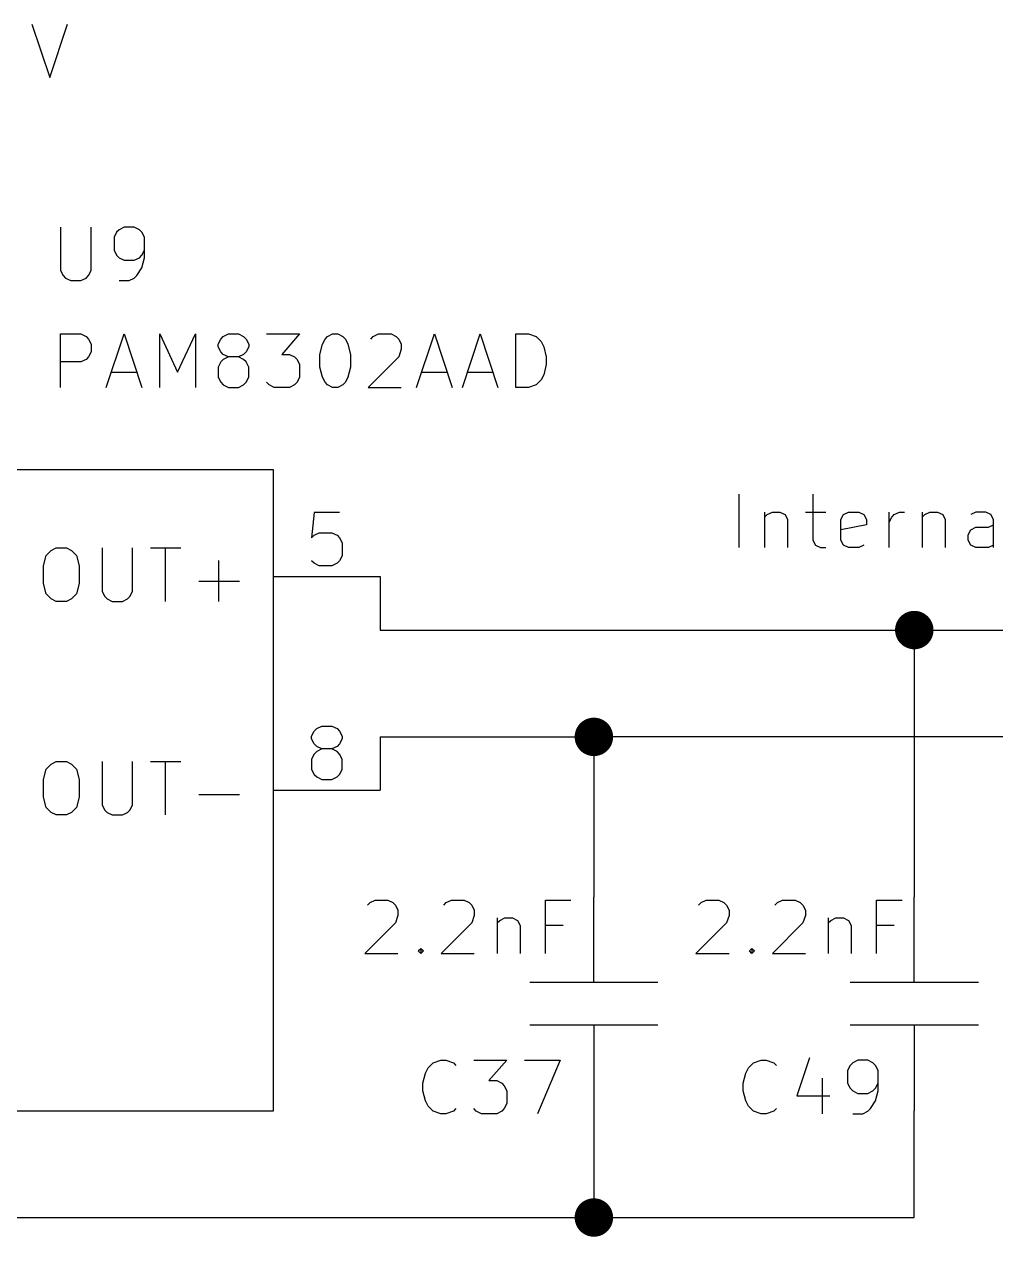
# Model space of a CAD drawing. Header units: inches. Extents: x 0.4 to 16.1, y -11.3 to -0.4.
# Drawn here: x 7.867 to 8.776, y -7.968 to -6.833 of the extents above; entities that cross this region are included whole.
import ezdxf

# ---------------------------------------------------------------- set-up
doc = ezdxf.new("R2010")
doc.units = ezdxf.units.IN
doc.header["$MEASUREMENT"] = 0
for name, color, linetype in [('GREENSIXTYFIVE', 129, 'CONTINUOUS'), ('LIGHTGREEN', 92, 'CONTINUOUS'), ('LIGHTRED', 12, 'CONTINUOUS'), ('RED', 14, 'CONTINUOUS'), ('WHITE', 250, 'CONTINUOUS')]:
    doc.layers.add(name, color=color, linetype=linetype)

msp = doc.modelspace()

# ---------------------------------------------------------------- linework, layer by layer
at = {"layer": 'GREENSIXTYFIVE', "linetype": 'CONTINUOUS'}
for p, q in [((7.8738, -6.8328), (7.8905, -6.8828)), ((7.8738, -6.8328), (7.8905, -6.8828)), ((7.8905, -6.8828), (7.9071, -6.8328)), ((7.8905, -6.8828), (7.9071, -6.8328)), ((7.9007, -7.0228), (7.9007, -7.0633)), ((7.9007, -7.0228), (7.9007, -7.0633)), ((7.9292, -7.0633), (7.9292, -7.0228)), ((7.9292, -7.0633), (7.9292, -7.0228)), ((7.9554, -7.0252), (7.953, -7.0276)), ((7.9554, -7.0252), (7.953, -7.0276)), ((7.9602, -7.0228), (7.9554, -7.0252)), ((7.9602, -7.0228), (7.9554, -7.0252)), ((7.9697, -7.0228), (7.9602, -7.0228)), ((7.9697, -7.0228), (7.9602, -7.0228)), ((7.9745, -7.0252), (7.9697, -7.0228)), ((7.9745, -7.0252), (7.9697, -7.0228)), ((7.9769, -7.0276), (7.9745, -7.0252)), ((7.9769, -7.0276), (7.9745, -7.0252)), ((7.953, -7.0276), (7.9507, -7.0323)), ((7.953, -7.0276), (7.9507, -7.0323)), ((7.9507, -7.0323), (7.9507, -7.0442)), ((7.9507, -7.0323), (7.9507, -7.0442)), ((7.9792, -7.0323), (7.9769, -7.0276)), ((7.9792, -7.0323), (7.9769, -7.0276)), ((7.9792, -7.0514), (7.9792, -7.0323)), ((7.9792, -7.0514), (7.9792, -7.0323)), ((7.9507, -7.0442), (7.953, -7.049)), ((7.9507, -7.0442), (7.953, -7.049)), ((7.953, -7.049), (7.9554, -7.0514)), ((7.953, -7.049), (7.9554, -7.0514)), ((7.9745, -7.0514), (7.9769, -7.049)), ((7.9745, -7.0514), (7.9769, -7.049)), ((7.9769, -7.049), (7.9792, -7.0442)), ((7.9769, -7.049), (7.9792, -7.0442)), ((7.9554, -7.0514), (7.9602, -7.0538)), ((7.9554, -7.0514), (7.9602, -7.0538)), ((7.9602, -7.0538), (7.9697, -7.0538)), ((7.9602, -7.0538), (7.9697, -7.0538)), ((7.9697, -7.0538), (7.9745, -7.0514)), ((7.9697, -7.0538), (7.9745, -7.0514)), ((7.9721, -7.068), (7.9769, -7.0609)), ((7.9721, -7.068), (7.9769, -7.0609)), ((7.9769, -7.0609), (7.9792, -7.0514)), ((7.9769, -7.0609), (7.9792, -7.0514)), ((7.9007, -7.0633), (7.903, -7.068)), ((7.9007, -7.0633), (7.903, -7.068)), ((7.903, -7.068), (7.9054, -7.0704)), ((7.903, -7.068), (7.9054, -7.0704)), ((7.9054, -7.0704), (7.9102, -7.0728)), ((7.9054, -7.0704), (7.9102, -7.0728)), ((7.9197, -7.0728), (7.9245, -7.0704)), ((7.9197, -7.0728), (7.9245, -7.0704)), ((7.9245, -7.0704), (7.9269, -7.068)), ((7.9245, -7.0704), (7.9269, -7.068)), ((7.9269, -7.068), (7.9292, -7.0633)), ((7.9269, -7.068), (7.9292, -7.0633)), ((7.9649, -7.0728), (7.9697, -7.0704)), ((7.9649, -7.0728), (7.9697, -7.0704)), ((7.9697, -7.0704), (7.9721, -7.068)), ((7.9697, -7.0704), (7.9721, -7.068)), ((7.9102, -7.0728), (7.9197, -7.0728)), ((7.9102, -7.0728), (7.9197, -7.0728)), ((7.9554, -7.0728), (7.9649, -7.0728)), ((7.9554, -7.0728), (7.9649, -7.0728)), ((7.9007, -7.1728), (7.9007, -7.1228)), ((7.9007, -7.1228), (7.9197, -7.1228)), ((7.9007, -7.1728), (7.9007, -7.1228)), ((7.9007, -7.1228), (7.9197, -7.1228)), ((7.9197, -7.1228), (7.9245, -7.1252)), ((7.9197, -7.1228), (7.9245, -7.1252)), ((7.9245, -7.1252), (7.9269, -7.1276)), ((7.9245, -7.1252), (7.9269, -7.1276)), ((7.9269, -7.1276), (7.9292, -7.1323)), ((7.9269, -7.1276), (7.9292, -7.1323)), ((7.9435, -7.1728), (7.9602, -7.1228)), ((7.9435, -7.1728), (7.9602, -7.1228)), ((7.9602, -7.1228), (7.9769, -7.1728)), ((7.9602, -7.1228), (7.9769, -7.1728)), ((7.9935, -7.1728), (7.9935, -7.1228)), ((7.9935, -7.1228), (8.0102, -7.1585)), ((7.9935, -7.1728), (7.9935, -7.1228)), ((7.9935, -7.1228), (8.0102, -7.1585)), ((8.0102, -7.1585), (8.0269, -7.1228)), ((8.0102, -7.1585), (8.0269, -7.1228)), ((8.0269, -7.1228), (8.0269, -7.1728)), ((8.0269, -7.1228), (8.0269, -7.1728)), ((8.0483, -7.1323), (8.0507, -7.1276)), ((8.0483, -7.1323), (8.0507, -7.1276)), ((8.0507, -7.1276), (8.053, -7.1252)), ((8.0507, -7.1276), (8.053, -7.1252)), ((8.053, -7.1252), (8.0578, -7.1228)), ((8.053, -7.1252), (8.0578, -7.1228)), ((8.0578, -7.1228), (8.0673, -7.1228)), ((8.0578, -7.1228), (8.0673, -7.1228)), ((8.0673, -7.1228), (8.0721, -7.1252)), ((8.0673, -7.1228), (8.0721, -7.1252)), ((8.0721, -7.1252), (8.0745, -7.1276)), ((8.0721, -7.1252), (8.0745, -7.1276)), ((8.0745, -7.1276), (8.0769, -7.1323)), ((8.0745, -7.1276), (8.0769, -7.1323)), ((8.0935, -7.1228), (8.1245, -7.1228)), ((8.0935, -7.1228), (8.1245, -7.1228)), ((8.1245, -7.1228), (8.1078, -7.1419)), ((8.1245, -7.1228), (8.1078, -7.1419)), ((8.1459, -7.1323), (8.1483, -7.1276)), ((8.1459, -7.1323), (8.1483, -7.1276)), ((8.1483, -7.1276), (8.1507, -7.1252)), ((8.1483, -7.1276), (8.1507, -7.1252)), ((8.1507, -7.1252), (8.1554, -7.1228)), ((8.1507, -7.1252), (8.1554, -7.1228)), ((8.1554, -7.1228), (8.1602, -7.1228)), ((8.1554, -7.1228), (8.1602, -7.1228)), ((8.1602, -7.1228), (8.1649, -7.1252)), ((8.1602, -7.1228), (8.1649, -7.1252)), ((8.1649, -7.1252), (8.1673, -7.1276)), ((8.1649, -7.1252), (8.1673, -7.1276)), ((8.1673, -7.1276), (8.1697, -7.1323)), ((8.1673, -7.1276), (8.1697, -7.1323)), ((8.1911, -7.1276), (8.1935, -7.1252)), ((8.1911, -7.1276), (8.1935, -7.1252)), ((8.1935, -7.1252), (8.1983, -7.1228)), ((8.1935, -7.1252), (8.1983, -7.1228)), ((8.1983, -7.1228), (8.2102, -7.1228)), ((8.1983, -7.1228), (8.2102, -7.1228)), ((8.2102, -7.1228), (8.2149, -7.1252)), ((8.2102, -7.1228), (8.2149, -7.1252)), ((8.2149, -7.1252), (8.2173, -7.1276)), ((8.2149, -7.1252), (8.2173, -7.1276)), ((8.2173, -7.1276), (8.2197, -7.1323)), ((8.2173, -7.1276), (8.2197, -7.1323)), ((8.234, -7.1728), (8.2507, -7.1228)), ((8.234, -7.1728), (8.2507, -7.1228)), ((8.2507, -7.1228), (8.2673, -7.1728)), ((8.2507, -7.1228), (8.2673, -7.1728)), ((8.2769, -7.1728), (8.2935, -7.1228)), ((8.2769, -7.1728), (8.2935, -7.1228)), ((8.2935, -7.1228), (8.3102, -7.1728)), ((8.2935, -7.1228), (8.3102, -7.1728)), ((8.3269, -7.1728), (8.3269, -7.1228)), ((8.3269, -7.1228), (8.3388, -7.1228)), ((8.3269, -7.1728), (8.3269, -7.1228)), ((8.3269, -7.1228), (8.3388, -7.1228)), ((8.3388, -7.1228), (8.3459, -7.1252)), ((8.3388, -7.1228), (8.3459, -7.1252)), ((8.3459, -7.1252), (8.3507, -7.1299)), ((8.3459, -7.1252), (8.3507, -7.1299)), ((7.9292, -7.1395), (7.9269, -7.1442)), ((7.9292, -7.1395), (7.9269, -7.1442)), ((7.9292, -7.1323), (7.9292, -7.1395)), ((7.9292, -7.1323), (7.9292, -7.1395)), ((8.0483, -7.1347), (8.0483, -7.1323)), ((8.0483, -7.1347), (8.0483, -7.1323)), ((8.0507, -7.1395), (8.0483, -7.1347)), ((8.0507, -7.1395), (8.0483, -7.1347)), ((8.053, -7.1419), (8.0507, -7.1395)), ((8.053, -7.1419), (8.0507, -7.1395)), ((8.0745, -7.1395), (8.0721, -7.1419)), ((8.0745, -7.1395), (8.0721, -7.1419)), ((8.0769, -7.1347), (8.0745, -7.1395)), ((8.0769, -7.1347), (8.0745, -7.1395)), ((8.0769, -7.1323), (8.0769, -7.1347)), ((8.0769, -7.1323), (8.0769, -7.1347)), ((8.1435, -7.1419), (8.1459, -7.1323)), ((8.1435, -7.1419), (8.1459, -7.1323)), ((8.1697, -7.1323), (8.1721, -7.1419)), ((8.1697, -7.1323), (8.1721, -7.1419)), ((8.2197, -7.1371), (8.2173, -7.1442)), ((8.2197, -7.1371), (8.2173, -7.1442)), ((8.2197, -7.1323), (8.2197, -7.1371)), ((8.2197, -7.1323), (8.2197, -7.1371)), ((8.3507, -7.1299), (8.353, -7.1347)), ((8.3507, -7.1299), (8.353, -7.1347)), ((8.353, -7.1347), (8.3554, -7.1442)), ((8.353, -7.1347), (8.3554, -7.1442)), ((7.9197, -7.149), (7.9007, -7.149)), ((7.9197, -7.149), (7.9007, -7.149)), ((7.9245, -7.1466), (7.9197, -7.149)), ((7.9245, -7.1466), (7.9197, -7.149)), ((7.9269, -7.1442), (7.9245, -7.1466)), ((7.9269, -7.1442), (7.9245, -7.1466)), ((8.0507, -7.149), (8.0483, -7.1538)), ((8.0507, -7.149), (8.0483, -7.1538)), ((8.053, -7.1466), (8.0507, -7.149)), ((8.053, -7.1466), (8.0507, -7.149)), ((8.0578, -7.1442), (8.053, -7.1419)), ((8.0578, -7.1442), (8.053, -7.1419)), ((8.0578, -7.1442), (8.053, -7.1466)), ((8.0578, -7.1442), (8.053, -7.1466)), ((8.0673, -7.1442), (8.0578, -7.1442)), ((8.0673, -7.1442), (8.0578, -7.1442)), ((8.0721, -7.1419), (8.0673, -7.1442)), ((8.0721, -7.1419), (8.0673, -7.1442)), ((8.0721, -7.1466), (8.0673, -7.1442)), ((8.0721, -7.1466), (8.0673, -7.1442)), ((8.0745, -7.149), (8.0721, -7.1466)), ((8.0745, -7.149), (8.0721, -7.1466)), ((8.0769, -7.1538), (8.0745, -7.149)), ((8.0769, -7.1538), (8.0745, -7.149)), ((8.1078, -7.1419), (8.1149, -7.1419)), ((8.1078, -7.1419), (8.1149, -7.1419)), ((8.1149, -7.1419), (8.1197, -7.1442)), ((8.1149, -7.1419), (8.1197, -7.1442)), ((8.1197, -7.1442), (8.1221, -7.1466)), ((8.1197, -7.1442), (8.1221, -7.1466)), ((8.1221, -7.1466), (8.1245, -7.1514)), ((8.1221, -7.1466), (8.1245, -7.1514)), ((8.1245, -7.1514), (8.1245, -7.1633)), ((8.1245, -7.1514), (8.1245, -7.1633)), ((8.1435, -7.1538), (8.1435, -7.1419)), ((8.1435, -7.1538), (8.1435, -7.1419)), ((8.1721, -7.1419), (8.1721, -7.1538)), ((8.1721, -7.1419), (8.1721, -7.1538)), ((8.2173, -7.1442), (8.1888, -7.1728)), ((8.2173, -7.1442), (8.1888, -7.1728)), ((8.3554, -7.1514), (8.353, -7.1609)), ((8.3554, -7.1514), (8.353, -7.1609)), ((8.3554, -7.1442), (8.3554, -7.1514)), ((8.3554, -7.1442), (8.3554, -7.1514)), ((7.9483, -7.1585), (7.9721, -7.1585)), ((7.9483, -7.1585), (7.9721, -7.1585)), ((8.0483, -7.1538), (8.0483, -7.1633)), ((8.0483, -7.1538), (8.0483, -7.1633)), ((8.0769, -7.1633), (8.0769, -7.1538)), ((8.0769, -7.1633), (8.0769, -7.1538)), ((8.1459, -7.1633), (8.1435, -7.1538)), ((8.1459, -7.1633), (8.1435, -7.1538)), ((8.1721, -7.1538), (8.1697, -7.1633)), ((8.1721, -7.1538), (8.1697, -7.1633)), ((8.2388, -7.1585), (8.2626, -7.1585)), ((8.2388, -7.1585), (8.2626, -7.1585)), ((8.2816, -7.1585), (8.3054, -7.1585)), ((8.2816, -7.1585), (8.3054, -7.1585)), ((8.353, -7.1609), (8.3507, -7.1657)), ((8.353, -7.1609), (8.3507, -7.1657)), ((8.0483, -7.1633), (8.0507, -7.168)), ((8.0483, -7.1633), (8.0507, -7.168)), ((8.0507, -7.168), (8.053, -7.1704)), ((8.0507, -7.168), (8.053, -7.1704)), ((8.053, -7.1704), (8.0578, -7.1728)), ((8.053, -7.1704), (8.0578, -7.1728)), ((8.0578, -7.1728), (8.0673, -7.1728)), ((8.0578, -7.1728), (8.0673, -7.1728)), ((8.0673, -7.1728), (8.0721, -7.1704)), ((8.0673, -7.1728), (8.0721, -7.1704)), ((8.0721, -7.1704), (8.0745, -7.168)), ((8.0721, -7.1704), (8.0745, -7.168)), ((8.0745, -7.168), (8.0769, -7.1633)), ((8.0745, -7.168), (8.0769, -7.1633)), ((8.0959, -7.1704), (8.0935, -7.168)), ((8.0959, -7.1704), (8.0935, -7.168)), ((8.1007, -7.1728), (8.0959, -7.1704)), ((8.1007, -7.1728), (8.0959, -7.1704)), ((8.1149, -7.1728), (8.1007, -7.1728)), ((8.1149, -7.1728), (8.1007, -7.1728)), ((8.1197, -7.1704), (8.1149, -7.1728)), ((8.1197, -7.1704), (8.1149, -7.1728)), ((8.1221, -7.168), (8.1197, -7.1704)), ((8.1221, -7.168), (8.1197, -7.1704)), ((8.1245, -7.1633), (8.1221, -7.168)), ((8.1245, -7.1633), (8.1221, -7.168)), ((8.1483, -7.168), (8.1459, -7.1633)), ((8.1483, -7.168), (8.1459, -7.1633)), ((8.1507, -7.1704), (8.1483, -7.168)), ((8.1507, -7.1704), (8.1483, -7.168)), ((8.1554, -7.1728), (8.1507, -7.1704)), ((8.1554, -7.1728), (8.1507, -7.1704)), ((8.1602, -7.1728), (8.1554, -7.1728)), ((8.1602, -7.1728), (8.1554, -7.1728)), ((8.1649, -7.1704), (8.1602, -7.1728)), ((8.1649, -7.1704), (8.1602, -7.1728)), ((8.1673, -7.168), (8.1649, -7.1704)), ((8.1673, -7.168), (8.1649, -7.1704)), ((8.1697, -7.1633), (8.1673, -7.168)), ((8.1697, -7.1633), (8.1673, -7.168)), ((8.1888, -7.1728), (8.2197, -7.1728)), ((8.1888, -7.1728), (8.2197, -7.1728)), ((8.3388, -7.1728), (8.3269, -7.1728)), ((8.3388, -7.1728), (8.3269, -7.1728)), ((8.3459, -7.1704), (8.3388, -7.1728)), ((8.3459, -7.1704), (8.3388, -7.1728)), ((8.3507, -7.1657), (8.3459, -7.1704)), ((8.3507, -7.1657), (8.3459, -7.1704)), ((8.5361, -7.3228), (8.5361, -7.2728)), ((8.6051, -7.2728), (8.6051, -7.3157)), ((8.5599, -7.2895), (8.5599, -7.3228)), ((8.5599, -7.2942), (8.5623, -7.2918)), ((8.5623, -7.2918), (8.5671, -7.2895)), ((8.5671, -7.2895), (8.5742, -7.2895)), ((8.5742, -7.2895), (8.579, -7.2918)), ((8.579, -7.2918), (8.5813, -7.2966)), ((8.5813, -7.2966), (8.5813, -7.3228)), ((8.598, -7.2895), (8.6171, -7.2895)), ((8.6313, -7.2966), (8.6337, -7.2918)), ((8.6313, -7.3157), (8.6313, -7.2966)), ((8.6337, -7.2918), (8.6385, -7.2895)), ((8.6385, -7.2895), (8.648, -7.2895)), ((8.648, -7.2895), (8.6528, -7.2918)), ((8.6528, -7.2918), (8.6551, -7.2966)), ((8.6551, -7.2966), (8.6551, -7.3014)), ((8.6766, -7.3228), (8.6766, -7.2895)), ((8.6766, -7.299), (8.679, -7.2942)), ((8.679, -7.2942), (8.6813, -7.2918)), ((8.6813, -7.2918), (8.6861, -7.2895)), ((8.6861, -7.2895), (8.6909, -7.2895)), ((8.7075, -7.2895), (8.7075, -7.3228)), ((8.7075, -7.2942), (8.7099, -7.2918)), ((8.7099, -7.2918), (8.7147, -7.2895)), ((8.7147, -7.2895), (8.7218, -7.2895)), ((8.7218, -7.2895), (8.7266, -7.2918)), ((8.7266, -7.2918), (8.729, -7.2966)), ((8.729, -7.2966), (8.729, -7.3228)), ((8.7575, -7.2895), (8.7528, -7.2918)), ((8.7671, -7.2895), (8.7575, -7.2895)), ((8.7718, -7.2918), (8.7671, -7.2895)), ((8.7742, -7.2966), (8.7718, -7.2918)), ((8.7742, -7.3228), (8.7742, -7.2966)), ((8.6551, -7.3014), (8.6313, -7.3061)), ((8.7504, -7.3109), (8.7528, -7.3061)), ((8.7528, -7.3061), (8.7575, -7.3038)), ((8.7575, -7.3038), (8.7694, -7.3038)), ((8.7694, -7.3038), (8.7742, -7.3014)), ((8.6051, -7.3157), (8.6075, -7.3204)), ((8.6075, -7.3204), (8.6123, -7.3228)), ((8.6337, -7.3204), (8.6313, -7.3157)), ((8.6385, -7.3228), (8.6337, -7.3204)), ((8.6528, -7.3204), (8.648, -7.3228)), ((8.7504, -7.3157), (8.7504, -7.3109)), ((8.7528, -7.3204), (8.7504, -7.3157)), ((8.7575, -7.3228), (8.7528, -7.3204)), ((8.7742, -7.3204), (8.7694, -7.3228)), ((7.8848, -7.3398), (7.8871, -7.3303)), ((7.8848, -7.3398), (7.8871, -7.3303)), ((7.8871, -7.3303), (7.8919, -7.3255)), ((7.8871, -7.3303), (7.8919, -7.3255)), ((7.8919, -7.3255), (7.8967, -7.3231)), ((7.8919, -7.3255), (7.8967, -7.3231)), ((7.8967, -7.3231), (7.9062, -7.3231)), ((7.8967, -7.3231), (7.9062, -7.3231)), ((7.9062, -7.3231), (7.9109, -7.3255)), ((7.9062, -7.3231), (7.9109, -7.3255)), ((7.9109, -7.3255), (7.9157, -7.3303)), ((7.9109, -7.3255), (7.9157, -7.3303)), ((7.9157, -7.3303), (7.9181, -7.3398)), ((7.9157, -7.3303), (7.9181, -7.3398)), ((7.9395, -7.3231), (7.9395, -7.3636)), ((7.9395, -7.3231), (7.9395, -7.3636)), ((7.9681, -7.3636), (7.9681, -7.3231)), ((7.9681, -7.3636), (7.9681, -7.3231)), ((7.9848, -7.3231), (8.0133, -7.3231)), ((7.9848, -7.3231), (8.0133, -7.3231)), ((7.999, -7.3731), (7.999, -7.3231)), ((7.999, -7.3731), (7.999, -7.3231)), ((8.6123, -7.3228), (8.6171, -7.3228)), ((8.648, -7.3228), (8.6385, -7.3228)), ((8.7694, -7.3228), (8.7575, -7.3228)), ((7.8848, -7.3565), (7.8848, -7.3398)), ((7.8848, -7.3565), (7.8848, -7.3398)), ((7.9181, -7.3398), (7.9181, -7.3565)), ((7.9181, -7.3398), (7.9181, -7.3565)), ((8.049, -7.3731), (8.049, -7.335)), ((8.049, -7.3731), (8.049, -7.335)), ((8.03, -7.3541), (8.0681, -7.3541)), ((8.03, -7.3541), (8.0681, -7.3541)), ((7.8871, -7.366), (7.8848, -7.3565)), ((7.8871, -7.366), (7.8848, -7.3565)), ((7.8919, -7.3708), (7.8871, -7.366)), ((7.8919, -7.3708), (7.8871, -7.366)), ((7.9157, -7.366), (7.9109, -7.3708)), ((7.9157, -7.366), (7.9109, -7.3708)), ((7.9181, -7.3565), (7.9157, -7.366)), ((7.9181, -7.3565), (7.9157, -7.366)), ((7.9395, -7.3636), (7.9419, -7.3684)), ((7.9395, -7.3636), (7.9419, -7.3684)), ((7.9657, -7.3684), (7.9681, -7.3636)), ((7.9657, -7.3684), (7.9681, -7.3636)), ((7.8967, -7.3731), (7.8919, -7.3708)), ((7.8967, -7.3731), (7.8919, -7.3708)), ((7.9062, -7.3731), (7.8967, -7.3731)), ((7.9062, -7.3731), (7.8967, -7.3731)), ((7.9109, -7.3708), (7.9062, -7.3731)), ((7.9109, -7.3708), (7.9062, -7.3731)), ((7.9419, -7.3684), (7.9443, -7.3708)), ((7.9419, -7.3684), (7.9443, -7.3708)), ((7.9443, -7.3708), (7.949, -7.3731)), ((7.9443, -7.3708), (7.949, -7.3731)), ((7.949, -7.3731), (7.9586, -7.3731)), ((7.949, -7.3731), (7.9586, -7.3731)), ((7.9586, -7.3731), (7.9633, -7.3708)), ((7.9586, -7.3731), (7.9633, -7.3708)), ((7.9633, -7.3708), (7.9657, -7.3684)), ((7.9633, -7.3708), (7.9657, -7.3684)), ((7.8871, -7.5303), (7.8919, -7.5255)), ((7.8871, -7.5303), (7.8919, -7.5255)), ((7.8919, -7.5255), (7.8967, -7.5231)), ((7.8919, -7.5255), (7.8967, -7.5231)), ((7.8967, -7.5231), (7.9062, -7.5231)), ((7.8967, -7.5231), (7.9062, -7.5231)), ((7.9062, -7.5231), (7.9109, -7.5255)), ((7.9062, -7.5231), (7.9109, -7.5255)), ((7.9109, -7.5255), (7.9157, -7.5303)), ((7.9109, -7.5255), (7.9157, -7.5303)), ((7.9395, -7.5231), (7.9395, -7.5636)), ((7.9395, -7.5231), (7.9395, -7.5636)), ((7.9681, -7.5636), (7.9681, -7.5231)), ((7.9681, -7.5636), (7.9681, -7.5231)), ((7.9848, -7.5231), (8.0133, -7.5231)), ((7.9848, -7.5231), (8.0133, -7.5231)), ((7.999, -7.5731), (7.999, -7.5231)), ((7.999, -7.5731), (7.999, -7.5231)), ((7.8848, -7.5398), (7.8871, -7.5303)), ((7.8848, -7.5398), (7.8871, -7.5303)), ((7.9157, -7.5303), (7.9181, -7.5398)), ((7.9157, -7.5303), (7.9181, -7.5398)), ((7.8848, -7.5565), (7.8848, -7.5398)), ((7.8848, -7.5565), (7.8848, -7.5398)), ((7.9181, -7.5398), (7.9181, -7.5565)), ((7.9181, -7.5398), (7.9181, -7.5565)), ((7.8871, -7.566), (7.8848, -7.5565)), ((7.8871, -7.566), (7.8848, -7.5565)), ((7.9181, -7.5565), (7.9157, -7.566)), ((7.9181, -7.5565), (7.9157, -7.566)), ((8.03, -7.5541), (8.0681, -7.5541)), ((8.03, -7.5541), (8.0681, -7.5541)), ((7.8919, -7.5708), (7.8871, -7.566)), ((7.8919, -7.5708), (7.8871, -7.566)), ((7.8967, -7.5731), (7.8919, -7.5708)), ((7.8967, -7.5731), (7.8919, -7.5708)), ((7.9109, -7.5708), (7.9062, -7.5731)), ((7.9109, -7.5708), (7.9062, -7.5731)), ((7.9157, -7.566), (7.9109, -7.5708)), ((7.9157, -7.566), (7.9109, -7.5708)), ((7.9395, -7.5636), (7.9419, -7.5684)), ((7.9395, -7.5636), (7.9419, -7.5684)), ((7.9419, -7.5684), (7.9443, -7.5708)), ((7.9419, -7.5684), (7.9443, -7.5708)), ((7.9443, -7.5708), (7.949, -7.5731)), ((7.9443, -7.5708), (7.949, -7.5731)), ((7.9586, -7.5731), (7.9633, -7.5708)), ((7.9586, -7.5731), (7.9633, -7.5708)), ((7.9633, -7.5708), (7.9657, -7.5684)), ((7.9633, -7.5708), (7.9657, -7.5684)), ((7.9657, -7.5684), (7.9681, -7.5636)), ((7.9657, -7.5684), (7.9681, -7.5636)), ((7.9062, -7.5731), (7.8967, -7.5731)), ((7.9062, -7.5731), (7.8967, -7.5731)), ((7.949, -7.5731), (7.9586, -7.5731)), ((7.949, -7.5731), (7.9586, -7.5731)), ((8.188, -7.6576), (8.1904, -7.6552)), ((8.188, -7.6576), (8.1904, -7.6552)), ((8.1904, -7.6552), (8.1951, -7.6528)), ((8.1904, -7.6552), (8.1951, -7.6528)), ((8.1951, -7.6528), (8.2071, -7.6528)), ((8.1951, -7.6528), (8.2071, -7.6528)), ((8.2071, -7.6528), (8.2118, -7.6552)), ((8.2071, -7.6528), (8.2118, -7.6552)), ((8.2118, -7.6552), (8.2142, -7.6576)), ((8.2118, -7.6552), (8.2142, -7.6576)), ((8.2142, -7.6576), (8.2166, -7.6623)), ((8.2142, -7.6576), (8.2166, -7.6623)), ((8.2166, -7.6623), (8.2166, -7.6671)), ((8.2166, -7.6623), (8.2166, -7.6671)), ((8.2594, -7.6576), (8.2618, -7.6552)), ((8.2594, -7.6576), (8.2618, -7.6552)), ((8.2618, -7.6552), (8.2666, -7.6528)), ((8.2618, -7.6552), (8.2666, -7.6528)), ((8.2666, -7.6528), (8.2785, -7.6528)), ((8.2666, -7.6528), (8.2785, -7.6528)), ((8.2785, -7.6528), (8.2832, -7.6552)), ((8.2785, -7.6528), (8.2832, -7.6552)), ((8.2832, -7.6552), (8.2856, -7.6576)), ((8.2832, -7.6552), (8.2856, -7.6576)), ((8.2856, -7.6576), (8.288, -7.6623)), ((8.2856, -7.6576), (8.288, -7.6623)), ((8.288, -7.6623), (8.288, -7.6671)), ((8.288, -7.6623), (8.288, -7.6671)), ((8.3547, -7.7028), (8.3547, -7.6528)), ((8.3547, -7.6528), (8.3785, -7.6528)), ((8.3547, -7.7028), (8.3547, -7.6528)), ((8.3547, -7.6528), (8.3785, -7.6528)), ((8.498, -7.6576), (8.5004, -7.6552)), ((8.5004, -7.6552), (8.5051, -7.6528)), ((8.5051, -7.6528), (8.5171, -7.6528)), ((8.5171, -7.6528), (8.5218, -7.6552)), ((8.5218, -7.6552), (8.5242, -7.6576)), ((8.5242, -7.6576), (8.5266, -7.6623)), ((8.5266, -7.6623), (8.5266, -7.6671)), ((8.5694, -7.6576), (8.5718, -7.6552)), ((8.5718, -7.6552), (8.5766, -7.6528)), ((8.5766, -7.6528), (8.5885, -7.6528)), ((8.5885, -7.6528), (8.5932, -7.6552)), ((8.5932, -7.6552), (8.5956, -7.6576)), ((8.5956, -7.6576), (8.598, -7.6623)), ((8.598, -7.6623), (8.598, -7.6671)), ((8.6647, -7.7028), (8.6647, -7.6528)), ((8.6647, -7.6528), (8.6885, -7.6528)), ((8.2166, -7.6671), (8.2142, -7.6742)), ((8.2166, -7.6671), (8.2142, -7.6742)), ((8.288, -7.6671), (8.2856, -7.6742)), ((8.288, -7.6671), (8.2856, -7.6742)), ((8.3094, -7.6695), (8.3094, -7.7028)), ((8.3094, -7.6695), (8.3094, -7.7028)), ((8.3094, -7.6742), (8.3118, -7.6718)), ((8.3094, -7.6742), (8.3118, -7.6718)), ((8.3118, -7.6718), (8.3166, -7.6695)), ((8.3118, -7.6718), (8.3166, -7.6695)), ((8.3166, -7.6695), (8.3237, -7.6695)), ((8.3166, -7.6695), (8.3237, -7.6695)), ((8.3237, -7.6695), (8.3285, -7.6718)), ((8.3237, -7.6695), (8.3285, -7.6718)), ((8.3285, -7.6718), (8.3309, -7.6766)), ((8.3285, -7.6718), (8.3309, -7.6766)), ((8.5266, -7.6671), (8.5242, -7.6742)), ((8.598, -7.6671), (8.5956, -7.6742)), ((8.6194, -7.6695), (8.6194, -7.7028)), ((8.6194, -7.6742), (8.6218, -7.6718)), ((8.6218, -7.6718), (8.6266, -7.6695)), ((8.6266, -7.6695), (8.6337, -7.6695)), ((8.6337, -7.6695), (8.6385, -7.6718)), ((8.6385, -7.6718), (8.6409, -7.6766)), ((8.2142, -7.6742), (8.1856, -7.7028)), ((8.2142, -7.6742), (8.1856, -7.7028)), ((8.2856, -7.6742), (8.2571, -7.7028)), ((8.2856, -7.6742), (8.2571, -7.7028)), ((8.3309, -7.6766), (8.3309, -7.7028)), ((8.3309, -7.6766), (8.3309, -7.7028)), ((8.3713, -7.6766), (8.3547, -7.6766)), ((8.3713, -7.6766), (8.3547, -7.6766)), ((8.5242, -7.6742), (8.4956, -7.7028)), ((8.5956, -7.6742), (8.5671, -7.7028)), ((8.6409, -7.6766), (8.6409, -7.7028)), ((8.6813, -7.6766), (8.6647, -7.6766)), ((8.1856, -7.7028), (8.2166, -7.7028)), ((8.1856, -7.7028), (8.2166, -7.7028)), ((8.2356, -7.7004), (8.238, -7.698)), ((8.2356, -7.7004), (8.238, -7.698)), ((8.238, -7.7028), (8.2356, -7.7004)), ((8.238, -7.7028), (8.2356, -7.7004)), ((8.238, -7.698), (8.2404, -7.7004)), ((8.238, -7.698), (8.238, -7.7028)), ((8.238, -7.698), (8.2404, -7.7004)), ((8.238, -7.698), (8.238, -7.7028)), ((8.2404, -7.7004), (8.238, -7.7028)), ((8.2404, -7.7004), (8.238, -7.7028)), ((8.2571, -7.7028), (8.288, -7.7028)), ((8.2571, -7.7028), (8.288, -7.7028)), ((8.4956, -7.7028), (8.5266, -7.7028)), ((8.5456, -7.7004), (8.548, -7.698)), ((8.548, -7.7028), (8.5456, -7.7004)), ((8.548, -7.698), (8.5504, -7.7004)), ((8.548, -7.698), (8.548, -7.7028)), ((8.5504, -7.7004), (8.548, -7.7028)), ((8.5671, -7.7028), (8.598, -7.7028)), ((8.2423, -7.8147), (8.2447, -7.8099)), ((8.2423, -7.8147), (8.2447, -7.8099)), ((8.2447, -7.8099), (8.2494, -7.8052)), ((8.2447, -7.8099), (8.2494, -7.8052)), ((8.2494, -7.8052), (8.2566, -7.8028)), ((8.2494, -7.8052), (8.2566, -7.8028)), ((8.2566, -7.8028), (8.2613, -7.8028)), ((8.2566, -7.8028), (8.2613, -7.8028)), ((8.2613, -7.8028), (8.2685, -7.8052)), ((8.2613, -7.8028), (8.2685, -7.8052)), ((8.2685, -7.8052), (8.2709, -7.8076)), ((8.2685, -7.8052), (8.2709, -7.8076)), ((8.2875, -7.8028), (8.3185, -7.8028)), ((8.2875, -7.8028), (8.3185, -7.8028)), ((8.3185, -7.8028), (8.3018, -7.8218)), ((8.3185, -7.8028), (8.3018, -7.8218)), ((8.3351, -7.8028), (8.3685, -7.8028)), ((8.3351, -7.8028), (8.3685, -7.8028)), ((8.3685, -7.8028), (8.3471, -7.8528)), ((8.3685, -7.8028), (8.3471, -7.8528)), ((8.5423, -7.8147), (8.5447, -7.8099)), ((8.5447, -7.8099), (8.5494, -7.8052)), ((8.5494, -7.8052), (8.5566, -7.8028)), ((8.5566, -7.8028), (8.5613, -7.8028)), ((8.5613, -7.8028), (8.5685, -7.8052)), ((8.5685, -7.8052), (8.5709, -7.8076)), ((8.6018, -7.8004), (8.5899, -7.8361)), ((8.6399, -7.8076), (8.6375, -7.8123)), ((8.6423, -7.8052), (8.6399, -7.8076)), ((8.6471, -7.8028), (8.6423, -7.8052)), ((8.6566, -7.8028), (8.6471, -7.8028)), ((8.6613, -7.8052), (8.6566, -7.8028)), ((8.6637, -7.8076), (8.6613, -7.8052)), ((8.6661, -7.8123), (8.6637, -7.8076)), ((8.2399, -7.8242), (8.2423, -7.8147)), ((8.2399, -7.8242), (8.2423, -7.8147)), ((8.5399, -7.8242), (8.5423, -7.8147)), ((8.6137, -7.8195), (8.6137, -7.8528)), ((8.6375, -7.8123), (8.6375, -7.8242)), ((8.6661, -7.8314), (8.6661, -7.8123)), ((8.2399, -7.8314), (8.2399, -7.8242)), ((8.2399, -7.8314), (8.2399, -7.8242)), ((8.2423, -7.8409), (8.2399, -7.8314)), ((8.2423, -7.8409), (8.2399, -7.8314)), ((8.3018, -7.8218), (8.309, -7.8218)), ((8.3018, -7.8218), (8.309, -7.8218)), ((8.309, -7.8218), (8.3137, -7.8242)), ((8.309, -7.8218), (8.3137, -7.8242)), ((8.3137, -7.8242), (8.3161, -7.8266)), ((8.3137, -7.8242), (8.3161, -7.8266)), ((8.3161, -7.8266), (8.3185, -7.8314)), ((8.3161, -7.8266), (8.3185, -7.8314)), ((8.3185, -7.8314), (8.3185, -7.8433)), ((8.3185, -7.8314), (8.3185, -7.8433)), ((8.5399, -7.8314), (8.5399, -7.8242)), ((8.5423, -7.8409), (8.5399, -7.8314)), ((8.6375, -7.8242), (8.6399, -7.829)), ((8.6399, -7.829), (8.6423, -7.8314)), ((8.6423, -7.8314), (8.6471, -7.8338)), ((8.6566, -7.8338), (8.6613, -7.8314)), ((8.6613, -7.8314), (8.6637, -7.829)), ((8.6637, -7.829), (8.6661, -7.8242)), ((8.6637, -7.8409), (8.6661, -7.8314)), ((8.2447, -7.8457), (8.2423, -7.8409)), ((8.2447, -7.8457), (8.2423, -7.8409)), ((8.3185, -7.8433), (8.3161, -7.848)), ((8.3185, -7.8433), (8.3161, -7.848)), ((8.5447, -7.8457), (8.5423, -7.8409)), ((8.5899, -7.8361), (8.6209, -7.8361)), ((8.6471, -7.8338), (8.6566, -7.8338)), ((8.659, -7.848), (8.6637, -7.8409)), ((8.2494, -7.8504), (8.2447, -7.8457)), ((8.2494, -7.8504), (8.2447, -7.8457)), ((8.2566, -7.8528), (8.2494, -7.8504)), ((8.2566, -7.8528), (8.2494, -7.8504)), ((8.2613, -7.8528), (8.2566, -7.8528)), ((8.2613, -7.8528), (8.2566, -7.8528)), ((8.2685, -7.8504), (8.2613, -7.8528)), ((8.2685, -7.8504), (8.2613, -7.8528)), ((8.2709, -7.848), (8.2685, -7.8504)), ((8.2709, -7.848), (8.2685, -7.8504)), ((8.2899, -7.8504), (8.2875, -7.848)), ((8.2899, -7.8504), (8.2875, -7.848)), ((8.2947, -7.8528), (8.2899, -7.8504)), ((8.2947, -7.8528), (8.2899, -7.8504)), ((8.309, -7.8528), (8.2947, -7.8528)), ((8.309, -7.8528), (8.2947, -7.8528)), ((8.3137, -7.8504), (8.309, -7.8528)), ((8.3137, -7.8504), (8.309, -7.8528)), ((8.3161, -7.848), (8.3137, -7.8504)), ((8.3161, -7.848), (8.3137, -7.8504)), ((8.5494, -7.8504), (8.5447, -7.8457)), ((8.5566, -7.8528), (8.5494, -7.8504)), ((8.5613, -7.8528), (8.5566, -7.8528)), ((8.5685, -7.8504), (8.5613, -7.8528)), ((8.5709, -7.848), (8.5685, -7.8504)), ((8.6423, -7.8528), (8.6518, -7.8528)), ((8.6518, -7.8528), (8.6566, -7.8504)), ((8.6566, -7.8504), (8.659, -7.848))]:
    msp.add_line(p, q, dxfattribs=at)
at = {"layer": 'LIGHTGREEN', "linetype": 'CONTINUOUS'}
for p, q in [((8.2, -7.35), (8.2, -7.4)), ((8.2, -7.4), (8.7, -7.4)), ((8.7, -7.4), (8.7, -7.65)), ((8.7, -7.4), (8.9, -7.4)), ((8.2, -7.5), (8.4, -7.5)), ((8.2, -7.5), (8.2, -7.55)), ((8.4, -7.5), (8.4, -7.65)), ((8.9, -7.5), (8.4, -7.5)), ((8.4, -7.85), (8.4, -7.95)), ((8.7, -7.95), (8.7, -7.85)), ((7.8, -7.95), (8.4, -7.95)), ((8.4, -7.95), (8.7, -7.95))]:
    msp.add_line(p, q, dxfattribs=at)
at = {"layer": 'LIGHTGREEN', "const_width": 0.018}
for points in [[(8.691, -7.4, 1), (8.709, -7.4, 1)], [(8.391, -7.5, 1), (8.409, -7.5, 1)], [(8.391, -7.95, 1), (8.409, -7.95, 1)]]:
    msp.add_lwpolyline(points, format="xyb", close=True, dxfattribs=at)
at = {"layer": 'LIGHTRED', "linetype": 'CONTINUOUS'}
for p, q in [((8.1381, -7.2899), (8.1357, -7.3137)), ((8.1381, -7.2899), (8.1357, -7.3137)), ((8.1619, -7.2899), (8.1381, -7.2899)), ((8.1619, -7.2899), (8.1381, -7.2899)), ((8.1381, -7.3113), (8.1429, -7.3089)), ((8.1381, -7.3113), (8.1429, -7.3089)), ((8.1429, -7.3089), (8.1548, -7.3089)), ((8.1429, -7.3089), (8.1548, -7.3089)), ((8.1548, -7.3089), (8.1595, -7.3113)), ((8.1548, -7.3089), (8.1595, -7.3113)), ((8.1357, -7.3137), (8.1381, -7.3113)), ((8.1357, -7.3137), (8.1381, -7.3113)), ((8.1595, -7.3113), (8.1619, -7.3137)), ((8.1595, -7.3113), (8.1619, -7.3137)), ((8.1619, -7.3137), (8.1643, -7.3184)), ((8.1619, -7.3137), (8.1643, -7.3184)), ((8.1643, -7.3184), (8.1643, -7.3304)), ((8.1643, -7.3184), (8.1643, -7.3304)), ((8.1643, -7.3304), (8.1619, -7.3351)), ((8.1643, -7.3304), (8.1619, -7.3351)), ((8.1381, -7.3375), (8.1357, -7.3351)), ((8.1381, -7.3375), (8.1357, -7.3351)), ((8.1429, -7.3399), (8.1381, -7.3375)), ((8.1429, -7.3399), (8.1381, -7.3375)), ((8.1548, -7.3399), (8.1429, -7.3399)), ((8.1548, -7.3399), (8.1429, -7.3399)), ((8.1595, -7.3375), (8.1548, -7.3399)), ((8.1595, -7.3375), (8.1548, -7.3399)), ((8.1619, -7.3351), (8.1595, -7.3375)), ((8.1619, -7.3351), (8.1595, -7.3375)), ((8.1381, -7.4946), (8.1405, -7.4923)), ((8.1381, -7.4946), (8.1405, -7.4923)), ((8.1405, -7.4923), (8.1452, -7.4899)), ((8.1405, -7.4923), (8.1452, -7.4899)), ((8.1452, -7.4899), (8.1548, -7.4899)), ((8.1452, -7.4899), (8.1548, -7.4899)), ((8.1548, -7.4899), (8.1595, -7.4923)), ((8.1548, -7.4899), (8.1595, -7.4923)), ((8.1595, -7.4923), (8.1619, -7.4946)), ((8.1595, -7.4923), (8.1619, -7.4946)), ((8.1357, -7.4994), (8.1381, -7.4946)), ((8.1357, -7.4994), (8.1381, -7.4946)), ((8.1357, -7.5018), (8.1357, -7.4994)), ((8.1357, -7.5018), (8.1357, -7.4994)), ((8.1381, -7.5065), (8.1357, -7.5018)), ((8.1381, -7.5065), (8.1357, -7.5018)), ((8.1619, -7.4946), (8.1643, -7.4994)), ((8.1619, -7.4946), (8.1643, -7.4994)), ((8.1643, -7.5018), (8.1619, -7.5065)), ((8.1643, -7.5018), (8.1619, -7.5065)), ((8.1643, -7.4994), (8.1643, -7.5018)), ((8.1643, -7.4994), (8.1643, -7.5018)), ((8.1405, -7.5089), (8.1381, -7.5065)), ((8.1405, -7.5089), (8.1381, -7.5065)), ((8.1405, -7.5137), (8.1381, -7.5161)), ((8.1405, -7.5137), (8.1381, -7.5161)), ((8.1452, -7.5113), (8.1405, -7.5089)), ((8.1452, -7.5113), (8.1405, -7.5089)), ((8.1452, -7.5113), (8.1405, -7.5137)), ((8.1452, -7.5113), (8.1405, -7.5137)), ((8.1548, -7.5113), (8.1452, -7.5113)), ((8.1548, -7.5113), (8.1452, -7.5113)), ((8.1595, -7.5089), (8.1548, -7.5113)), ((8.1595, -7.5089), (8.1548, -7.5113)), ((8.1595, -7.5137), (8.1548, -7.5113)), ((8.1595, -7.5137), (8.1548, -7.5113)), ((8.1619, -7.5065), (8.1595, -7.5089)), ((8.1619, -7.5065), (8.1595, -7.5089)), ((8.1619, -7.5161), (8.1595, -7.5137)), ((8.1619, -7.5161), (8.1595, -7.5137)), ((8.1381, -7.5161), (8.1357, -7.5208)), ((8.1381, -7.5161), (8.1357, -7.5208)), ((8.1357, -7.5208), (8.1357, -7.5304)), ((8.1357, -7.5208), (8.1357, -7.5304)), ((8.1643, -7.5208), (8.1619, -7.5161)), ((8.1643, -7.5208), (8.1619, -7.5161)), ((8.1643, -7.5304), (8.1643, -7.5208)), ((8.1643, -7.5304), (8.1643, -7.5208)), ((8.1357, -7.5304), (8.1381, -7.5351)), ((8.1357, -7.5304), (8.1381, -7.5351)), ((8.1381, -7.5351), (8.1405, -7.5375)), ((8.1381, -7.5351), (8.1405, -7.5375)), ((8.1405, -7.5375), (8.1452, -7.5399)), ((8.1405, -7.5375), (8.1452, -7.5399)), ((8.1548, -7.5399), (8.1595, -7.5375)), ((8.1548, -7.5399), (8.1595, -7.5375)), ((8.1595, -7.5375), (8.1619, -7.5351)), ((8.1595, -7.5375), (8.1619, -7.5351)), ((8.1619, -7.5351), (8.1643, -7.5304)), ((8.1619, -7.5351), (8.1643, -7.5304)), ((8.1452, -7.5399), (8.1548, -7.5399)), ((8.1452, -7.5399), (8.1548, -7.5399))]:
    msp.add_line(p, q, dxfattribs=at)
at = {"layer": 'RED', "linetype": 'CONTINUOUS'}
for p, q in [((8.1, -7.25), (7.5, -7.25)), ((8.1, -7.85), (8.1, -7.25)), ((8.1, -7.35), (8.2, -7.35)), ((8.1, -7.35), (8.2, -7.35)), ((8.1, -7.55), (8.2, -7.55)), ((8.1, -7.55), (8.2, -7.55)), ((8.4, -7.73), (8.4, -7.65)), ((8.4, -7.73), (8.4, -7.65)), ((8.7, -7.73), (8.7, -7.65)), ((8.46, -7.73), (8.34, -7.73)), ((8.76, -7.73), (8.64, -7.73)), ((8.46, -7.77), (8.34, -7.77)), ((8.4, -7.77), (8.4, -7.85)), ((8.4, -7.77), (8.4, -7.85)), ((8.76, -7.77), (8.64, -7.77)), ((8.7, -7.77), (8.7, -7.85)), ((7.5, -7.85), (8.1, -7.85))]:
    msp.add_line(p, q, dxfattribs=at)
at = {"layer": 'WHITE', "linetype": 'CONTINUOUS'}
for p, q in [((8.1, -7.25), (7.5, -7.25)), ((8.1, -7.85), (8.1, -7.25)), ((7.5, -7.85), (8.1, -7.85))]:
    msp.add_line(p, q, dxfattribs=at)

doc.saveas('drawing.dxf')
